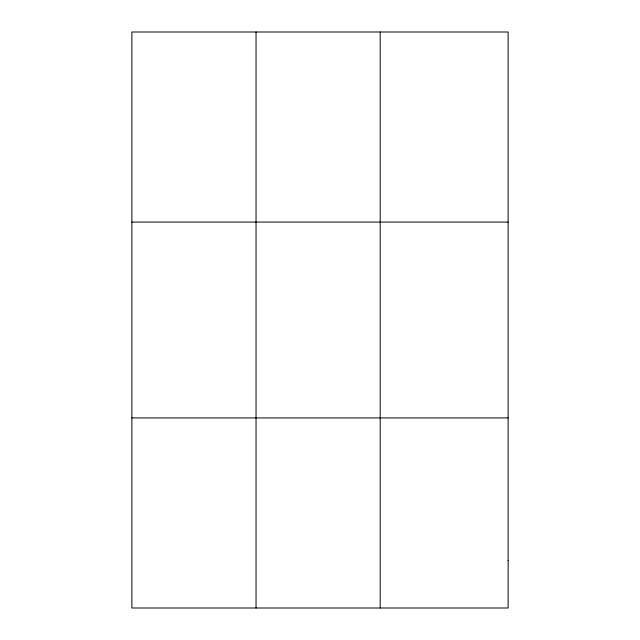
<?xml version="1.0" encoding="UTF-8"?>
<svg xmlns="http://www.w3.org/2000/svg" width="640" height="640" viewBox="0 0 640 640"><rect width="100%" height="100%" fill="white"/><g stroke="black" fill="none" stroke-linecap="round" stroke-linejoin="round"><path stroke-width="0.96" d="M256.04 608L256.04 32M380.2 608L380.2 32M131.872 222.08L508.128 222.08M131.872 417.92L508.128 417.92M508.128 560.48L508.128 608L131.872 608L131.872 32L508.128 32L508.128 560.48"/></g></svg>
